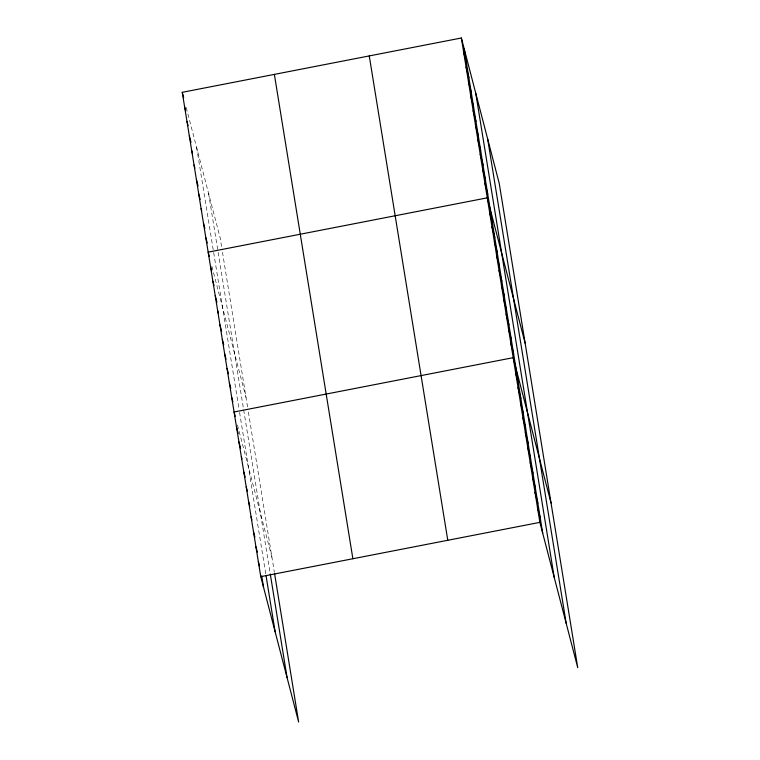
<?xml version="1.0" encoding="UTF-8"?>
<svg xmlns="http://www.w3.org/2000/svg" width="760" height="760" viewBox="0 0 760 760"><rect width="100%" height="100%" fill="white"/><g stroke="black" fill="none" stroke-linecap="round" stroke-linejoin="round"><path stroke-width="0.57" stroke-dasharray="3.8 2.85" d="M186.219 107.511L220.115 237.642L222.11 249.945M211.84 266.238L246.031 397.48M237.462 424.963L271.938 557.317M222.471 252.177L248.026 409.783M248.387 412.015L274.36 572.289M208.553 193.239L270.076 572.793M196.631 147.478L239.03 409.032M239.571 412.385L265.81 574.256"/><path stroke-width="1.14" d="M274.55 573.439L298.632 722L260.775 576.659L182.257 92.311L461.367 38L499.225 183.34L577.742 667.688L539.885 522.357L461.367 38M260.775 576.659L539.885 522.357M463.724 52.535L466.526 63.289M466.079 67.061L468.882 77.824M468.435 81.596L471.238 92.349M470.791 96.121L473.594 106.885M473.147 110.656L475.95 121.41M475.503 125.181L478.306 135.945M477.859 139.716L480.662 150.47M480.215 154.242L483.018 165.005M482.562 168.777L485.365 179.531M484.918 183.302L487.72 194.066M525.131 343.178L487.274 197.837L208.173 252.149L209.294 256.452M489.63 212.363L492.433 223.126M491.986 226.898L494.788 237.661M494.342 241.433L497.144 252.187M496.698 255.958L499.5 266.722M499.054 270.493L501.856 281.248M501.41 285.019L504.212 295.783M503.766 299.554L506.568 310.308M506.122 314.079L508.925 324.843M508.478 328.615L511.281 339.368M510.834 343.14L513.636 353.903M551.047 503.015L513.19 357.675L234.08 411.977L235.201 416.29M515.612 372.647L518.415 383.401M518.035 387.619L520.847 398.373M520.467 402.581L523.269 413.345M522.889 417.553L525.692 428.317M525.322 432.526L528.124 443.289M527.744 447.498L530.547 458.261M530.176 462.469L532.978 473.233M532.598 477.441L535.401 488.205M535.031 492.413L537.833 503.167M537.453 507.385L540.255 518.139M182.257 92.311L183.663 97.688M184.614 106.837L185.734 111.14M186.969 121.372L188.09 125.675M189.325 135.898L191.007 142.357M191.681 150.432L192.527 153.662M194.037 164.958L194.883 168.188M196.393 179.493L198.075 185.943M198.75 194.018L200.155 199.405M201.105 208.553L201.666 210.71M203.461 223.089L204.858 228.465M205.817 237.614L207.214 242.991M210.53 266.674L211.65 270.978M212.885 281.209L214.006 285.513M215.241 295.735L216.923 302.195M217.588 310.27L218.434 313.5M219.944 324.795L221.625 331.255M222.3 339.33L223.706 344.707M224.656 353.856L226.062 359.242M227.012 368.391L228.418 373.768M229.368 382.916L230.774 388.303M231.724 397.452L232.845 401.755M236.502 426.949L238.184 433.409M238.934 441.921L240.616 448.381M241.357 456.893L241.917 459.049M243.789 471.865L245.185 477.242M246.212 486.837L247.333 491.14M248.644 501.809L249.764 506.112M251.066 516.781L251.911 520.001M253.498 531.753L254.894 537.13M255.92 546.716L257.327 552.102M258.343 561.688L259.464 565.991M487.654 138.928L566.172 623.276M475.741 93.166L554.249 577.524M464.17 48.763L542.688 533.111M369.265 55.926L447.773 540.274M274.37 74.385L352.877 558.742M270.265 573.942L287.062 677.587M266 575.406L275.148 631.836M261.706 575.909L263.577 587.423"/></g></svg>
